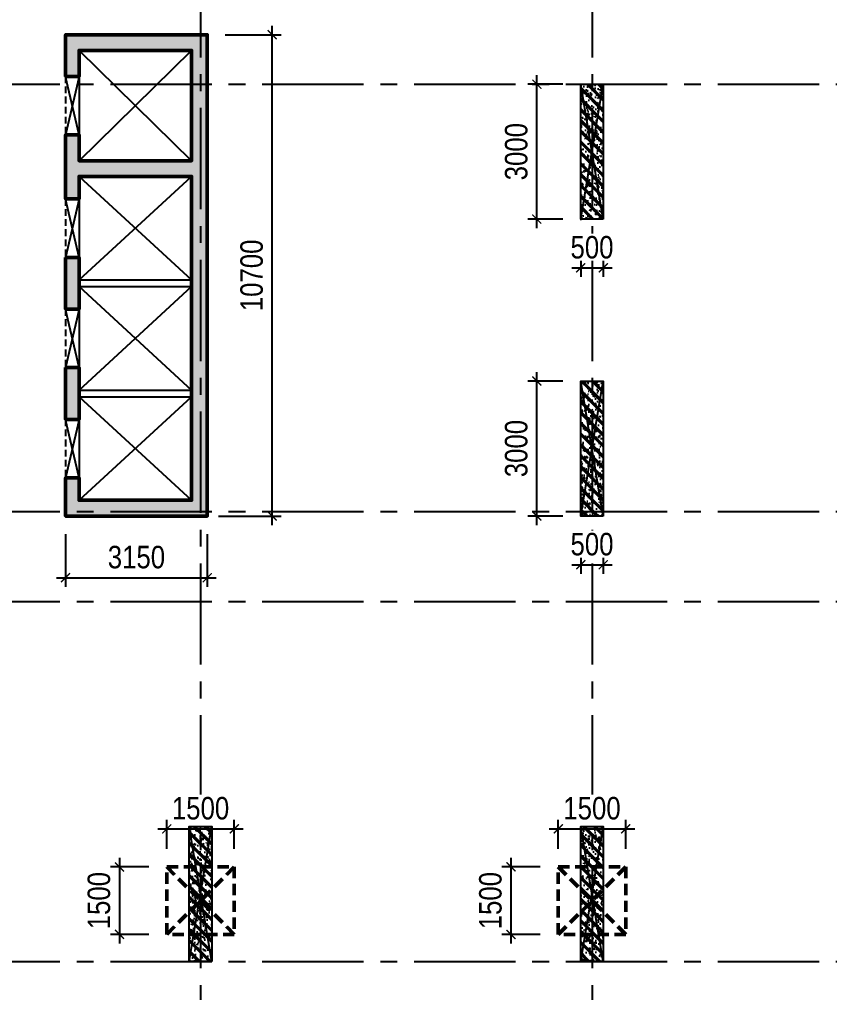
# Model space of a CAD drawing. Header units: millimetres. Extents: x -80883 to 1826631, y -376836 to 309394.
# Drawn here: x 1354160 to 1372164, y -158537 to -136905 of the extents above; entities that cross this region are included whole.
import ezdxf

# ---------------------------------------------------------------- set-up
doc = ezdxf.new("R2010")
doc.units = ezdxf.units.MM
doc.header["$LTSCALE"] = 100
doc.header["$PDMODE"] = 32
doc.header["$PDSIZE"] = 2.5
for name, pattern in [('CENTER2', [1.125, 0.75, -0.125, 0.125, -0.125]), ('DASHED', [4.5, 3, -1.5]), ('HIDDEN', [0.375, 0.25, -0.125])]:
    doc.linetypes.add(name, pattern=pattern)
for name, color, linetype in [('ccu11-Khuat', 9, 'DASHED'), ('ccu11-Thay', 7, 'Continuous'), ('ccu12-Truc', 13, 'CENTER2'), ('KC2-DIM', 251, 'Continuous'), ('KT-Hatch', 251, 'Continuous'), ('ST_MBDV Cot vach 220805$0$AUDIT_I_220805193045-5', 6, 'Continuous'), ('Xref_ST_MBDV Cot vach 30.7.2022|Xref_ST_MBDV Cot vach 30.7.2022|Xref_ST_MBDV Cot vach 30.7.2022|Xref_ST_MBDV Cot vach 30.7.2022|KC-Betong', 6, 'Continuous')]:
    doc.layers.add(name, color=color, linetype=linetype)
doc.layers.add('KT-Net cot vach', color=6, linetype='Continuous', lineweight=50)
doc.layers.add('ST_MBDV Cot vach 220805$0$Xref_ST_MBDV Cot vach 30.7.2022$0$KT-Net cot vach', color=6, linetype='Continuous', lineweight=50)
doc.styles.add('Arial Narrow', font='ARIALN.TTF')
doc.dimstyles.new('ccu12-200', dxfattribs={"dimscale": 200, "dimtxt": 2.5, "dimasz": 1, "dimexe": 1, "dimexo": 2, "dimgap": 1, "dimtad": 1, "dimdec": 0, "dimrnd": 5, "dimdsep": 46, "dimtxsty": 'Arial Narrow', "dimblk": 'ARCHTICK', "dimcen": -1, "dimdle": 1, "dimclrd": 256, "dimclre": 256, "dimclrt": 3, "dimadec": 0, "dimazin": 2, "dimtfac": 0.1, "dimtdec": 0, "dimtmove": 0, "dimatfit": 1, "dimldrblk": 'ARCHTICK', "dimfxl": 1, "dimtvp": 0.833333, "dimtolj": 1, "dimtzin": 12, "dimarcsym": 0})
pattern_1 = [(50, (-450, 3050), (286.904, -25.101), [30, -330]), (355, (-450, 3050), (-55.5, 300.877), [24, -264]), (100.451, (-426.1, 3047.9), (231.404, 275.776), [25.496, -280.457]), (46.184, (-450, 3130), (426.896, -66.208), [45, -495]), (96.636, (-414.43, 3124.5), (373.865, 389.647), [38.244, -420.685]), (351.184, (-450, 3130), (373.865, 389.65), [36, -396]), (21, (-410, 3110), (238.763, -161.048), [30, -330]), (326, (-410, 3110), (97.326, 290.06), [24, -264]), (71.451, (-390.1, 3096.58), (336.09, 129.012), [25.496, -280.457]), (37.5, (-450, 3050), (4.864, 133.1575), [0, -260.8, 0, -268, 0, -265]), (7.5, (-450, 3050), (105.228, 157.7647), [0, -152.8, 0, -254.8, 0, -101]), (327.5, (-539.2, 3050), (213.529, -9.022), [0, -100, 0, -312, 0, -414]), (317.5, (-579.2, 3050), (233.274, 40.042), [0, -130, 0, -207.2, 0, -294]), (45, (-450, 3050), (-120.208, 120.208), []), (45, (-450, 3099), (-120.208, 120.208), [])]

# ---------------------------------------------------------------- blocks, each defined once
blk = doc.blocks.new('Grid-ST-flat-3')
at = {"layer": 'ccu12-Truc', "ltscale": 30}
for p, q in [((381599.4, -66474.8), (381599.4, -104409.6)), ((390299.4, -66474.8), (390299.4, -104409.6)), ((366096.2, -72696.3), (425824, -72696.3)), ((366096.2, -82196.3), (425824, -82196.3)), ((366096.2, -84196.3), (425824, -84196.3)), ((366096.2, -92196.3), (425824, -92196.3))]:
    blk.add_line(p, q, dxfattribs=at)
blk = doc.blocks.new('*U650')
h = blk.add_hatch()
h.set_pattern_fill('VATLIEU04', color=250, scale=40, style=0, pattern_type=2)
h.set_pattern_definition(pattern_1)
h.paths.add_polyline_path([(-475, -475), (25, -475), (25, 2525), (-475, 2525)])
at = {"color": 6, "ltscale": 0.25}
blk.add_lwpolyline([(-475, -475), (25, -475), (25, 2525), (-475, 2525)], close=True, dxfattribs=at)
at = {"layer": 'Defpoints', "linetype": 'ByBlock', "ltscale": 30}
for p, q in [((25, -475), (-475, 2525)), ((-475, -475), (25, 2525))]:
    blk.add_line(p, q, dxfattribs=at)
blk = doc.blocks.new('MBCOTVACH-T7-PN')
at = {"layer": 'ST_MBDV Cot vach 220805$0$AUDIT_I_220805193045-5', "linetype": 'ByBlock', "xscale": -1, "rotation": 359.9999999999985}
for p in [(81112, -17601, 0), (81112, -24201, 0), (72412, -34101, 0), (81112, -34101, 0)]:
    blk.add_blockref('*U650', p, dxfattribs=at)
blk = doc.blocks.new('LOI-B2-T1-PN')
at = {"layer": 'KT-Hatch'}
h = blk.add_hatch(dxfattribs=at)
h.set_pattern_fill('BTCT', color=256, scale=30)
h.set_pattern_definition([(50, (106559.85, -42147.03), (215.17805, -18.82564), [22.5, -247.5]), (355, (106559.85, -42147.03), (-41.6254, 225.6576), [18, -198]), (100.4514, (106577.79, -42148.6), (173.5528, 206.8319), [19.1221, -210.3426]), (46.1842, (106559.85, -42087.03), (320.1723, -49.6557), [33.75, -371.25]), (96.6356, (106586.54, -42091.17), (280.3988, 292.2354), [28.683, -315.514]), (351.1842, (106559.85, -42087.03), (280.3986, 292.2356), [27, -297]), (21, (106589.85, -42102.03), (179.0721, -120.78567), [22.5, -247.5]), (326, (106589.85, -42102.03), (72.9946, 217.545), [18, -198]), (71.4514, (106604.78, -42112.1), (252.0668, 96.75915), [19.1221, -210.3426]), (37.5, (106559.854, -42147.03), (3.64796, 99.86816), [0, -195.6, 0, -201, 0, -198.75]), (7.5, (106559.85, -42147.03), (78.92086, 118.32351), [0, -114.6, 0, -191.1, 0, -75.75]), (327.5, (106492.954, -42147.03), (160.14673, -6.76646), [0, -75, 0, -234, 0, -310.5]), (317.5, (106462.95, -42147.03), (174.95585, 30.0315), [0, -97.5, 0, -155.4, 0, -220.5]), (45, (106559.85, -42147.03), (-79.54951, 79.54951), []), (45, (106612.89, -42147.03), (-79.54951, 79.54951), [])])
h.paths.add_polyline_path([(69637, -22527), (69937, -22527), (69937, -21377), (69637, -21377)], flags=17)
h.paths.add_polyline_path([(69937, -18927), (69637, -18927), (69637, -20077), (69937, -20077)], flags=17)
h.paths.add_polyline_path([(69637, -17627), (69937, -17627), (69937, -17127), (72437, -17127), (72437, -24327), (69937, -24327), (69937, -23827), (69637, -23827), (69637, -24677), (72787, -24677), (72787, -13977), (69637, -13977), (69637, -14902), (69937, -14902), (69937, -14327), (72437, -14327), (72437, -16777), (69937, -16777), (69937, -16202), (69637, -16202)])
h.paths.add_polyline_path([(66337, -24327), (63837, -24327), (63837, -17127), (66337, -17127), (66337, -17627), (66637, -17627), (66637, -16777), (63487, -16777), (63487, -24677), (66637, -24677), (66637, -23827), (66337, -23827)])
h.paths.add_polyline_path([(66337, -22527), (66637, -22527), (66637, -21377), (66337, -21377)], flags=17)
h.paths.add_polyline_path([(66337, -20077), (66637, -20077), (66637, -18927), (66337, -18927)], flags=17)
at = {"ltscale": 0.5}
for points in [[(69937, -19427), (72437, -19427)], [(69937, -19577), (72437, -19577)], [(69937, -21877), (72437, -21877)], [(69937, -22027), (72437, -22027)]]:
    blk.add_lwpolyline(points, dxfattribs=at)
at = {"layer": 'ccu11-Khuat', "color": 6, "ltscale": 0.5}
for points in [[(69637, -14902), (69637, -16202)], [(69637, -17627), (69637, -18927)], [(69637, -20077), (69637, -21377)], [(69637, -22527), (69637, -23827)]]:
    blk.add_lwpolyline(points, dxfattribs=at)
at = {"layer": 'ccu11-Thay', "color": 6, "ltscale": 0.5}
for points in [[(69937, -14902), (69937, -16202)], [(69937, -17627), (69937, -18927)], [(69937, -20077), (69937, -21377)], [(69937, -22527), (69937, -23827)]]:
    blk.add_lwpolyline(points, dxfattribs=at)
at = {"layer": 'KC2-DIM', "color": 252, "ltscale": 0.5}
for points in [[(69937, -14327), (72437, -16777)], [(69937, -16777), (72437, -14327)], [(69937, -17127), (72437, -19427)], [(69937, -19427), (72437, -17127)], [(69937, -19577), (72437, -21877)], [(69937, -21877), (72437, -19577)], [(69937, -22027), (72437, -24327)], [(69937, -24327), (72437, -22027)]]:
    blk.add_lwpolyline(points, dxfattribs=at)
at = {"layer": 'KC2-DIM', "ltscale": 0.5}
for points in [[(69937, -14902), (69637, -16202)], [(69937, -16202), (69637, -14902)], [(69937, -17627), (69637, -18927)], [(69937, -18927), (69637, -17627)], [(69937, -20077), (69637, -21377)], [(69937, -21377), (69637, -20077)], [(69937, -22527), (69637, -23827)], [(69937, -23827), (69637, -22527)]]:
    blk.add_lwpolyline(points, dxfattribs=at)
at = {"layer": 'ST_MBDV Cot vach 220805$0$Xref_ST_MBDV Cot vach 30.7.2022$0$KT-Net cot vach'}
for points in [[(69637, -14902), (69637, -13977), (72787, -13977), (72787, -24677), (69637, -24677), (69637, -23827), (69937, -23827), (69937, -24327), (72437, -24327), (72437, -17127), (69937, -17127), (69937, -17627), (69637, -17627), (69637, -16202), (69937, -16202), (69937, -16777), (72437, -16777), (72437, -14327), (69937, -14327), (69937, -14902)], [(69637, -18927), (69937, -18927), (69937, -20077), (69637, -20077)], [(69637, -21377), (69937, -21377), (69937, -22527), (69637, -22527)]]:
    blk.add_lwpolyline(points, close=True, dxfattribs=at)
blk = doc.blocks.new('_ARCHTICK')
at = {"color": 0, "linetype": 'ByBlock', "const_width": 0.15}
blk.add_lwpolyline([(-0.5, -0.5), (0.5, 0.5)], dxfattribs=at)
blk = doc.blocks.new('*D889')
at = {"layer": 'Defpoints', "color": 0, "ltscale": 0.5, "transparency": 16777216}
for p in [(1357435, -155744), (1356384, -157244), (1357435, -157244)]:
    blk.add_point(p, dxfattribs=at)
at = {"layer": 'KC2-DIM', "lineweight": -2, "ltscale": 0.5, "transparency": 16777216}
for p, q in [((1357035, -155744), (1356184, -155744)), ((1356384, -155544), (1356384, -157444)), ((1357035, -157244), (1356184, -157244))]:
    blk.add_line(p, q, dxfattribs=at)
at = {"layer": 'KC2-DIM', "lineweight": -2, "ltscale": 0.5, "transparency": 16777216, "xscale": 200, "yscale": 200, "zscale": 200}
for p, rotation in [((1356384, -155744), 90), ((1356384, -157244), 270)]:
    blk.add_blockref('_ARCHTICK', p, dxfattribs=dict(at, rotation=rotation))
at = {"layer": 'KC2-DIM', "color": 3, "ltscale": 0.5, "transparency": 16777216, "insert": (1355929, -156494), "char_height": 500, "attachment_point": 5, "rotation": 90, "style": 'Arial Narrow', "bg_fill": 3, "box_fill_scale": 1.1, "bg_fill_color": 256, "bg_fill_true_color": 13158600, "bg_fill_transparency": 0}
blk.add_mtext('\\A1;1500', dxfattribs=at)
blk = doc.blocks.new('*D890')
at = {"layer": 'Defpoints', "color": 0, "ltscale": 0.5, "transparency": 16777216}
for p in [(1358935, -154898), (1357435, -155744), (1358935, -155744)]:
    blk.add_point(p, dxfattribs=at)
at = {"layer": 'KC2-DIM', "lineweight": -2, "ltscale": 0.5, "transparency": 16777216}
for p, q in [((1357435, -155344), (1357435, -154698)), ((1358935, -155344), (1358935, -154698)), ((1357235, -154898), (1359135, -154898))]:
    blk.add_line(p, q, dxfattribs=at)
at = {"layer": 'KC2-DIM', "lineweight": -2, "ltscale": 0.5, "transparency": 16777216, "xscale": 200, "yscale": 200, "zscale": 200, "rotation": 180}
blk.add_blockref('_ARCHTICK', (1357435, -154898), dxfattribs=at)
at = {"layer": 'KC2-DIM', "lineweight": -2, "ltscale": 0.5, "transparency": 16777216, "xscale": 200, "yscale": 200, "zscale": 200}
blk.add_blockref('_ARCHTICK', (1358935, -154898), dxfattribs=at)
at = {"layer": 'KC2-DIM', "color": 3, "ltscale": 0.5, "transparency": 16777216, "insert": (1358185, -154443), "char_height": 500, "attachment_point": 5, "style": 'Arial Narrow', "bg_fill": 3, "box_fill_scale": 1.1, "bg_fill_color": 256, "bg_fill_true_color": 13158600, "bg_fill_transparency": 0}
blk.add_mtext('\\A1;1500', dxfattribs=at)
blk = doc.blocks.new('*D877')
at = {"layer": 'Defpoints', "color": 0, "ltscale": 0.5, "transparency": 16777216}
for p in [(1366135, -155744), (1365084, -157244), (1366135, -157244)]:
    blk.add_point(p, dxfattribs=at)
at = {"layer": 'KC2-DIM', "lineweight": -2, "ltscale": 0.5, "transparency": 16777216}
for p, q in [((1365735, -155744), (1364884, -155744)), ((1365084, -155544), (1365084, -157444)), ((1365735, -157244), (1364884, -157244))]:
    blk.add_line(p, q, dxfattribs=at)
at = {"layer": 'KC2-DIM', "lineweight": -2, "ltscale": 0.5, "transparency": 16777216, "xscale": 200, "yscale": 200, "zscale": 200}
for p, rotation in [((1365084, -155744), 90), ((1365084, -157244), 270)]:
    blk.add_blockref('_ARCHTICK', p, dxfattribs=dict(at, rotation=rotation))
at = {"layer": 'KC2-DIM', "color": 3, "ltscale": 0.5, "transparency": 16777216, "insert": (1364629, -156494), "char_height": 500, "attachment_point": 5, "rotation": 90, "style": 'Arial Narrow', "bg_fill": 3, "box_fill_scale": 1.1, "bg_fill_color": 256, "bg_fill_true_color": 13158600, "bg_fill_transparency": 0}
blk.add_mtext('\\A1;1500', dxfattribs=at)
blk = doc.blocks.new('*D878')
at = {"layer": 'Defpoints', "color": 0, "ltscale": 0.5, "transparency": 16777216}
for p in [(1367635, -154898), (1366135, -155744), (1367635, -155744)]:
    blk.add_point(p, dxfattribs=at)
at = {"layer": 'KC2-DIM', "lineweight": -2, "ltscale": 0.5, "transparency": 16777216}
for p, q in [((1366135, -155344), (1366135, -154698)), ((1367635, -155344), (1367635, -154698)), ((1365935, -154898), (1367835, -154898))]:
    blk.add_line(p, q, dxfattribs=at)
at = {"layer": 'KC2-DIM', "lineweight": -2, "ltscale": 0.5, "transparency": 16777216, "xscale": 200, "yscale": 200, "zscale": 200, "rotation": 180}
blk.add_blockref('_ARCHTICK', (1366135, -154898), dxfattribs=at)
at = {"layer": 'KC2-DIM', "lineweight": -2, "ltscale": 0.5, "transparency": 16777216, "xscale": 200, "yscale": 200, "zscale": 200}
blk.add_blockref('_ARCHTICK', (1367635, -154898), dxfattribs=at)
at = {"layer": 'KC2-DIM', "color": 3, "ltscale": 0.5, "transparency": 16777216, "insert": (1366885, -154443), "char_height": 500, "attachment_point": 5, "style": 'Arial Narrow', "bg_fill": 3, "box_fill_scale": 1.1, "bg_fill_color": 256, "bg_fill_true_color": 13158600, "bg_fill_transparency": 0}
blk.add_mtext('\\A1;1500', dxfattribs=at)
blk = doc.blocks.new('*D941')
at = {"layer": 'Defpoints', "color": 0, "ltscale": 0.5, "transparency": 16777216}
for p in [(1366635, -147944, 0), (1367135, -147944, 0), (1367135, -149027)]:
    blk.add_point(p, dxfattribs=at)
at = {"layer": 'KC2-DIM', "lineweight": -2, "ltscale": 0.5, "transparency": 16777216}
for p, q in [((1366635, -148344), (1366635, -149227)), ((1367135, -148344), (1367135, -149227)), ((1366435, -149027), (1367335, -149027))]:
    blk.add_line(p, q, dxfattribs=at)
at = {"layer": 'KC2-DIM', "lineweight": -2, "ltscale": 0.5, "transparency": 16777216, "xscale": 200, "yscale": 200, "zscale": 200, "rotation": 180}
blk.add_blockref('_ARCHTICK', (1366635, -149027), dxfattribs=at)
at = {"layer": 'KC2-DIM', "lineweight": -2, "ltscale": 0.5, "transparency": 16777216, "xscale": 200, "yscale": 200, "zscale": 200}
blk.add_blockref('_ARCHTICK', (1367135, -149027), dxfattribs=at)
at = {"layer": 'KC2-DIM', "color": 3, "ltscale": 0.5, "transparency": 16777216, "insert": (1366885, -148572), "char_height": 500, "attachment_point": 5, "style": 'Arial Narrow', "bg_fill": 3, "box_fill_scale": 1.1, "bg_fill_color": 256, "bg_fill_true_color": 13158600, "bg_fill_transparency": 0}
blk.add_mtext('\\A1;500', dxfattribs=at)
blk = doc.blocks.new('*D942')
at = {"layer": 'Defpoints', "color": 0, "ltscale": 0.5, "transparency": 16777216}
for p in [(1365659, -144944), (1366635, -144944, 0), (1366635, -147944, 0)]:
    blk.add_point(p, dxfattribs=at)
at = {"layer": 'KC2-DIM', "lineweight": -2, "ltscale": 0.5, "transparency": 16777216}
for p, q in [((1365659, -148144), (1365659, -144744)), ((1366235, -144944), (1365459, -144944)), ((1366235, -147944), (1365459, -147944))]:
    blk.add_line(p, q, dxfattribs=at)
at = {"layer": 'KC2-DIM', "lineweight": -2, "ltscale": 0.5, "transparency": 16777216, "xscale": 200, "yscale": 200, "zscale": 200}
for p, rotation in [((1365659, -144944), 90), ((1365659, -147944), 270)]:
    blk.add_blockref('_ARCHTICK', p, dxfattribs=dict(at, rotation=rotation))
at = {"layer": 'KC2-DIM', "color": 3, "ltscale": 0.5, "transparency": 16777216, "insert": (1365203, -146444), "char_height": 500, "attachment_point": 5, "rotation": 90, "style": 'Arial Narrow', "bg_fill": 3, "box_fill_scale": 1.1, "bg_fill_color": 256, "bg_fill_true_color": 13158600, "bg_fill_transparency": 0}
blk.add_mtext('\\A1;3000', dxfattribs=at)
blk = doc.blocks.new('*D869')
at = {"layer": 'Defpoints', "color": 0, "ltscale": 0.5, "transparency": 16777216}
for p in [(1366635, -141344, 0), (1367135, -141344, 0), (1367135, -142427)]:
    blk.add_point(p, dxfattribs=at)
at = {"layer": 'KC2-DIM', "lineweight": -2, "ltscale": 0.5, "transparency": 16777216}
for p, q in [((1366635, -141744), (1366635, -142627)), ((1367135, -141744), (1367135, -142627)), ((1366435, -142427), (1367335, -142427))]:
    blk.add_line(p, q, dxfattribs=at)
at = {"layer": 'KC2-DIM', "lineweight": -2, "ltscale": 0.5, "transparency": 16777216, "xscale": 200, "yscale": 200, "zscale": 200, "rotation": 180}
blk.add_blockref('_ARCHTICK', (1366635, -142427), dxfattribs=at)
at = {"layer": 'KC2-DIM', "lineweight": -2, "ltscale": 0.5, "transparency": 16777216, "xscale": 200, "yscale": 200, "zscale": 200}
blk.add_blockref('_ARCHTICK', (1367135, -142427), dxfattribs=at)
at = {"layer": 'KC2-DIM', "color": 3, "ltscale": 0.5, "transparency": 16777216, "insert": (1366885, -141972), "char_height": 500, "attachment_point": 5, "style": 'Arial Narrow', "bg_fill": 3, "box_fill_scale": 1.1, "bg_fill_color": 256, "bg_fill_true_color": 13158600, "bg_fill_transparency": 0}
blk.add_mtext('\\A1;500', dxfattribs=at)
blk = doc.blocks.new('*D870')
at = {"layer": 'Defpoints', "color": 0, "ltscale": 0.5, "transparency": 16777216}
for p in [(1365659, -138344), (1366635, -138344, 0), (1366635, -141344, 0)]:
    blk.add_point(p, dxfattribs=at)
at = {"layer": 'KC2-DIM', "lineweight": -2, "ltscale": 0.5, "transparency": 16777216}
for p, q in [((1365659, -141544), (1365659, -138144)), ((1366235, -138344), (1365459, -138344)), ((1366235, -141344), (1365459, -141344))]:
    blk.add_line(p, q, dxfattribs=at)
at = {"layer": 'KC2-DIM', "lineweight": -2, "ltscale": 0.5, "transparency": 16777216, "xscale": 200, "yscale": 200, "zscale": 200}
for p, rotation in [((1365659, -138344), 90), ((1365659, -141344), 270)]:
    blk.add_blockref('_ARCHTICK', p, dxfattribs=dict(at, rotation=rotation))
at = {"layer": 'KC2-DIM', "color": 3, "ltscale": 0.5, "transparency": 16777216, "insert": (1365203, -139844), "char_height": 500, "attachment_point": 5, "rotation": 90, "style": 'Arial Narrow', "bg_fill": 3, "box_fill_scale": 1.1, "bg_fill_color": 256, "bg_fill_true_color": 13158600, "bg_fill_transparency": 0}
blk.add_mtext('\\A1;3000', dxfattribs=at)
blk = doc.blocks.new('*D932')
at = {"layer": 'Defpoints', "color": 0, "ltscale": 0.5, "transparency": 16777216}
for p in [(1355185, -147944), (1358335, -147944), (1358335, -149315)]:
    blk.add_point(p, dxfattribs=at)
at = {"layer": 'KC2-DIM', "lineweight": -2, "ltscale": 0.5, "transparency": 16777216}
for p, q in [((1355185, -148344), (1355185, -149515)), ((1358335, -148344), (1358335, -149515)), ((1354985, -149315), (1358535, -149315))]:
    blk.add_line(p, q, dxfattribs=at)
at = {"layer": 'KC2-DIM', "lineweight": -2, "ltscale": 0.5, "transparency": 16777216, "xscale": 200, "yscale": 200, "zscale": 200, "rotation": 180}
blk.add_blockref('_ARCHTICK', (1355185, -149315), dxfattribs=at)
at = {"layer": 'KC2-DIM', "lineweight": -2, "ltscale": 0.5, "transparency": 16777216, "xscale": 200, "yscale": 200, "zscale": 200}
blk.add_blockref('_ARCHTICK', (1358335, -149315), dxfattribs=at)
at = {"layer": 'KC2-DIM', "color": 3, "ltscale": 0.5, "transparency": 16777216, "insert": (1356760, -148860), "char_height": 500, "attachment_point": 5, "style": 'Arial Narrow', "bg_fill": 3, "box_fill_scale": 1.1, "bg_fill_color": 256, "bg_fill_true_color": 13158600, "bg_fill_transparency": 0}
blk.add_mtext('\\A1;3150', dxfattribs=at)
blk = doc.blocks.new('*D934')
at = {"layer": 'Defpoints', "color": 0, "ltscale": 0.5, "transparency": 16777216}
for p in [(1358335, -137244), (1359777, -137244), (1358185, -147944)]:
    blk.add_point(p, dxfattribs=at)
at = {"layer": 'KC2-DIM', "lineweight": -2, "ltscale": 0.5, "transparency": 16777216}
for p, q in [((1359777, -148144), (1359777, -137044)), ((1358735, -137244), (1359977, -137244)), ((1358585, -147944), (1359977, -147944))]:
    blk.add_line(p, q, dxfattribs=at)
at = {"layer": 'KC2-DIM', "lineweight": -2, "ltscale": 0.5, "transparency": 16777216, "xscale": 200, "yscale": 200, "zscale": 200}
for p, rotation in [((1359777, -137244), 90), ((1359777, -147944), 270)]:
    blk.add_blockref('_ARCHTICK', p, dxfattribs=dict(at, rotation=rotation))
at = {"layer": 'KC2-DIM', "color": 3, "ltscale": 0.5, "transparency": 16777216, "insert": (1359322, -142594), "char_height": 500, "attachment_point": 5, "rotation": 90, "style": 'Arial Narrow', "bg_fill": 3, "box_fill_scale": 1.1, "bg_fill_color": 256, "bg_fill_true_color": 13158600, "bg_fill_transparency": 0}
blk.add_mtext('\\A1;10700', dxfattribs=at)
blk = doc.blocks.new('*U340')
h = blk.add_hatch()
h.set_pattern_fill('VATLIEU04', color=250, scale=40, style=0, pattern_type=2)
h.set_pattern_definition(pattern_1)
h.paths.add_polyline_path([(-475, -475), (25, -475), (25, 2525), (-475, 2525)])
at = {"color": 6, "ltscale": 0.25}
blk.add_lwpolyline([(-475, -475), (25, -475), (25, 2525), (-475, 2525)], close=True, dxfattribs=at)
at = {"layer": 'Defpoints', "linetype": 'ByBlock', "ltscale": 30}
for p, q in [((25, -475), (-475, 2525)), ((-475, -475), (25, 2525))]:
    blk.add_line(p, q, dxfattribs=at)
blk = doc.blocks.new('*U1010')
at = {"color": 6, "linetype": 'HIDDEN', "ltscale": 10}
for p, q in [((1025, -1025), (-475, 475)), ((1025, 475), (-475, -1025))]:
    blk.add_line(p, q, dxfattribs=at)
blk.add_lwpolyline([(-475, 475), (1025, 475), (1025, -1025), (-475, -1025)], close=True, dxfattribs=at)
blk = doc.blocks.new('MBDV-COTVACH-T7-PN')
at = {"layer": 'KT-Net cot vach'}
for p in [(72362, -32952, 0), (81062, -32952, 0)]:
    blk.add_blockref('*U1010', p, dxfattribs=at)
at = {"layer": 'Xref_ST_MBDV Cot vach 30.7.2022|Xref_ST_MBDV Cot vach 30.7.2022|Xref_ST_MBDV Cot vach 30.7.2022|Xref_ST_MBDV Cot vach 30.7.2022|KC-Betong', "linetype": 'ByBlock', "xscale": -1, "rotation": 359.9999999999985}
for p in [(81112, -17602, 0), (81112, -24202, 0)]:
    blk.add_blockref('*U340', p, dxfattribs=at)

msp = doc.modelspace()

# ---------------------------------------------------------------- block references
for name, p in [('Grid-ST-flat-3', (976585.9, -65648.1)), ('LOI-B2-T1-PN', (1285548.5, -123267.8)), ('LOI-B2-T1-PN', (1285548.5, -123267.8))]:
    msp.add_blockref(name, p)
at = {"layer": 'KC2-DIM'}
msp.add_blockref('MBCOTVACH-T7-PN', (1285548.5, -123267.8), dxfattribs=at)

# ---------------------------------------------------------------- next in the draw order: dimensions: what is measured, and where the dimension line sits
at = {"layer": 'KC2-DIM', "ltscale": 0.5}
for base, p1, p2, picture, middle in [((1367135.3, -142427.1), (1366635.3, -141344.4, 0), (1367135.3, -141344.4, 0), '*D869', (1366885.3, -142427.1)), ((1367135.3, -149027.1), (1366635.3, -147944.4, 0), (1367135.3, -147944.4, 0), '*D941', (1366885.3, -149027.1))]:
    dim = msp.add_linear_dim(base=base, p1=p1, p2=p2, dimstyle='ccu12-200', override={"dimfxl": 150, "dimtfill": 1}, dxfattribs=at)
    dim.commit()
    dim.dimension.update_dxf_attribs({"geometry": picture, "text_midpoint": middle, "dimtype": 160})
dim = msp.add_linear_dim(base=(1358335.3, -149314.9), p1=(1355185.3, -147944.4), p2=(1358335.3, -147944.4), dimstyle='ccu12-200', override={"dimfxl": 150, "dimtfill": 1}, dxfattribs=at)
dim.commit()
dim.dimension.update_dxf_attribs({"geometry": '*D932', "text_midpoint": (1356760.3, -148859.6)})
for base, p1, p2, picture, middle in [((1356384, -157244.4, 0), (1357435.3, -155744.4, 0), (1357435.3, -157244.4, 0), '*D889', (1356384, -156494.4, 0)), ((1365084, -157244.4, 0), (1366135.3, -155744.4, 0), (1366135.3, -157244.4, 0), '*D877', (1365084, -156494.4, 0))]:
    dim = msp.add_linear_dim(base=base, p1=p1, p2=p2, angle=90, dimstyle='ccu12-200', override={"dimfxl": 150, "dimtfill": 1}, dxfattribs=at)
    dim.commit()
    dim.dimension.update_dxf_attribs({"geometry": picture, "text_midpoint": middle, "dimtype": 160})

# ---------------------------------------------------------------- next in the draw order: dimensions: what is measured, and where the dimension line sits
for base, p1, p2, picture, middle in [((1359776.9, -137244.4), (1358185.3, -147944.4), (1358335.3, -137244.4), '*D934', (1359321.7, -142594.4)), ((1365658.5, -138344.4), (1366635.3, -141344.4, 0), (1366635.3, -138344.4, 0), '*D870', (1365203.3, -139844.4)), ((1365658.5, -144944.4), (1366635.3, -147944.4, 0), (1366635.3, -144944.4, 0), '*D942', (1365203.3, -146444.4))]:
    dim = msp.add_linear_dim(base=base, p1=p1, p2=p2, angle=90, dimstyle='ccu12-200', override={"dimfxl": 150, "dimtfill": 1}, dxfattribs=at)
    dim.commit()
    dim.dimension.update_dxf_attribs({"geometry": picture, "text_midpoint": middle})
for base, p1, p2, picture, middle in [((1358935.3, -154898.3, 0), (1357435.3, -155744.4, 0), (1358935.3, -155744.4, 0), '*D890', (1358185.3, -154898.3, 0)), ((1367635.3, -154898.3, 0), (1366135.3, -155744.4, 0), (1367635.3, -155744.4, 0), '*D878', (1366885.3, -154898.3, 0))]:
    dim = msp.add_linear_dim(base=base, p1=p1, p2=p2, dimstyle='ccu12-200', override={"dimfxl": 150, "dimtfill": 1}, dxfattribs=at)
    dim.commit()
    dim.dimension.update_dxf_attribs({"geometry": picture, "text_midpoint": middle, "dimtype": 160})

# ---------------------------------------------------------------- next in the draw order: block references
at = {"layer": 'ccu11-Thay'}
msp.add_blockref('MBDV-COTVACH-T7-PN', (1285548.5, -123267.8), dxfattribs=at)

doc.saveas('drawing.dxf')
